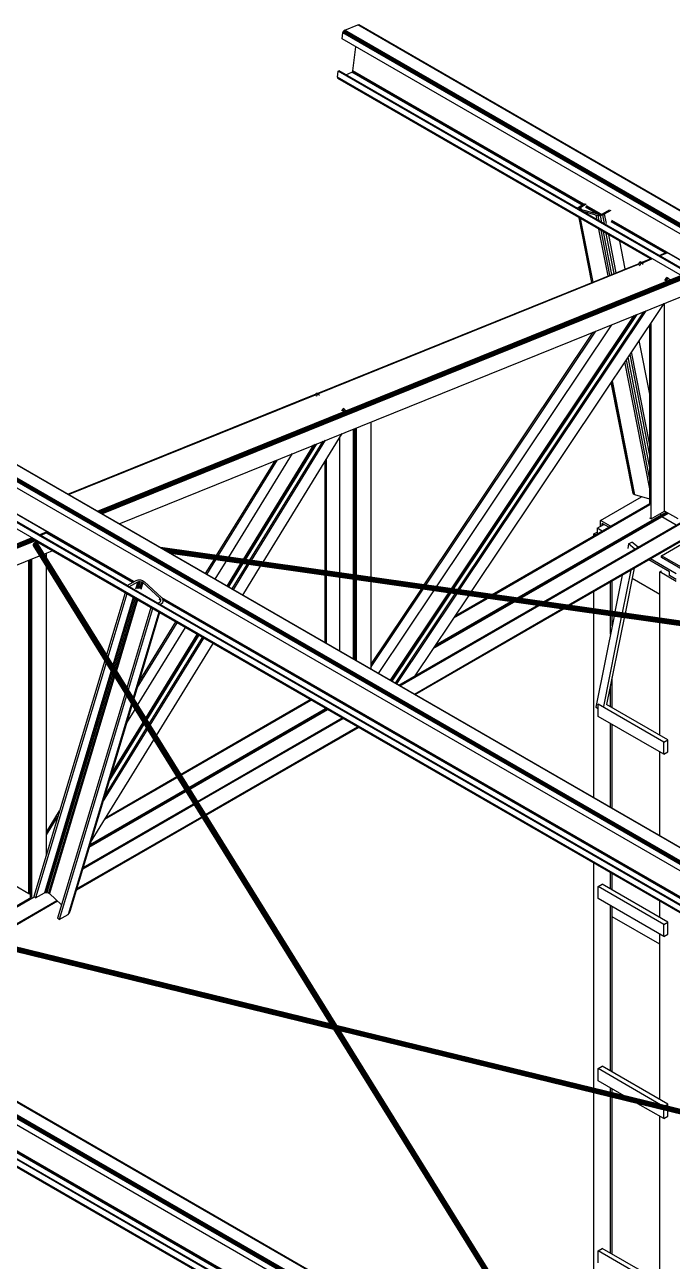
# Model space of a CAD drawing. Header units: millimetres. Extents: x 357 to 945, y 547 to 720.
# Drawn here: x 578.325 to 579.718, y 666.867 to 669.527 of the extents above; entities that cross this region are included whole.
import ezdxf

# ---------------------------------------------------------------- set-up
doc = ezdxf.new("R2010")
doc.units = ezdxf.units.MM
doc.layers.add('PLANTA-VIS', color=7, linetype='Continuous')

msp = doc.modelspace()

# ---------------------------------------------------------------- linework, layer by layer
at = {"layer": 'PLANTA-VIS', "extrusion": (6.79673e-13, 0.816497, 0.57735)}
for p, q in [((579.01315, 669.51586), (579.04112, 669.52714)), ((579.04112, 669.52714), (579.04242, 669.52735)), ((582.47058, 667.54713), (579.04112, 669.52714)), ((579.04242, 669.52735), (579.04344, 669.52687)), ((582.47189, 667.54734), (579.04242, 669.52735)), ((582.4729, 667.54686), (579.04344, 669.52687)), ((579.00754, 669.49708), (579.00913, 669.5101)), ((582.43701, 667.51708), (579.00754, 669.49708)), ((579.00913, 669.5101), (579.00959, 669.51187)), ((582.4386, 667.5301), (579.00913, 669.5101)), ((579.00959, 669.51187), (579.01052, 669.51359)), ((582.43906, 667.53187), (579.00959, 669.51187)), ((579.01052, 669.51359), (579.01177, 669.51499)), ((582.43999, 667.53358), (579.01052, 669.51359)), ((579.01177, 669.51499), (579.01315, 669.51586)), ((582.44124, 667.53498), (579.01177, 669.51499)), ((582.44262, 667.53585), (579.01315, 669.51586)), ((579.03075, 669.428), (579.03707, 669.48004)), ((578.99754, 669.4146), (578.99911, 669.42762)), ((582.42701, 667.4346), (578.99754, 669.4146)), ((578.99754, 669.4146), (578.9976, 669.41305)), ((579.67162, 669.0239), (578.9976, 669.41305)), ((578.9976, 669.41305), (578.99819, 669.41195)), ((578.99911, 669.42762), (579.00086, 669.42833)), ((582.42858, 667.44762), (578.99911, 669.42762)), ((579.86164, 668.93135), (579.00086, 669.42833)), ((579.0156, 669.41982), (579.02874, 669.42512)), ((579.02874, 669.42512), (579.02943, 669.42556)), ((579.52361, 669.1394), (579.02874, 669.42512)), ((579.02943, 669.42556), (579.03005, 669.42625)), ((579.52434, 669.13982), (579.02943, 669.42556)), ((579.03005, 669.42625), (579.03051, 669.42711)), ((579.52525, 669.14035), (579.03005, 669.42625)), ((579.03051, 669.42711), (579.03075, 669.428)), ((579.52623, 669.14091), (579.03051, 669.42711)), ((579.52711, 669.14142), (579.03075, 669.428)), ((579.67063, 669.02371), (578.99819, 669.41195)), ((579.51381, 669.13217), (579.51444, 669.13352)), ((579.51444, 669.13352), (579.51728, 669.13575)), ((579.51728, 669.13575), (579.52913, 669.14259)), ((579.51831, 669.13201), (579.51895, 669.13341)), ((579.51886, 669.1308), (579.51831, 669.13201)), ((579.52054, 669.12996), (579.51886, 669.1308)), ((579.51895, 669.13341), (579.5207, 669.13478)), ((579.51953, 669.13047), (579.51895, 669.13341)), ((579.55753, 669.11949), (579.52054, 669.12996)), ((579.5207, 669.13478), (579.53268, 669.1417)), ((579.52139, 669.1313), (579.5207, 669.13478)), ((579.554, 669.11745), (579.52521, 669.12559)), ((579.55828, 669.11939), (579.53132, 669.13495)), ((579.56016, 669.11914), (579.53201, 669.1354)), ((579.56178, 669.11926), (579.53255, 669.13613)), ((579.56342, 669.11944), (579.53288, 669.13707)), ((579.56468, 669.11973), (579.53296, 669.13805)), ((579.56608, 669.12007), (579.56867, 669.1212)), ((579.56867, 669.1212), (579.58249, 669.12918)), ((579.5721, 669.12023), (579.58605, 669.12829)), ((579.54443, 668.9727), (579.51708, 669.11236)), ((579.5449, 668.9729), (579.51766, 669.11203)), ((579.54717, 668.97381), (579.52042, 669.11044)), ((579.554, 669.11745), (579.5581, 669.11689)), ((579.55587, 669.10789), (579.554, 669.11745)), ((579.55753, 669.11949), (579.56006, 669.11914)), ((579.5581, 669.11689), (579.56298, 669.11722)), ((579.56037, 669.10529), (579.5581, 669.11689)), ((579.56006, 669.11914), (579.56306, 669.11935)), ((579.56298, 669.11722), (579.5679, 669.1184)), ((579.56595, 669.10207), (579.56298, 669.11722)), ((579.56306, 669.11935), (579.56608, 669.12007)), ((579.5679, 669.1184), (579.5721, 669.12023)), ((579.57174, 669.09878), (579.5679, 669.1184)), ((579.57612, 669.0997), (579.5721, 669.12023)), ((579.7021, 669.03635), (579.58605, 669.10335)), ((579.703, 669.03667), (579.58674, 669.1038)), ((579.70419, 669.03704), (579.58728, 669.10453)), ((579.87542, 668.93931), (579.58761, 669.10547)), ((579.8763, 668.93982), (579.58769, 669.10645)), ((579.57956, 668.9869), (579.55982, 669.08769)), ((579.58326, 668.9884), (579.56433, 669.08509)), ((579.58784, 668.99025), (579.5699, 669.08187)), ((579.59261, 668.99218), (579.5757, 669.07852)), ((579.59684, 668.99388), (579.58085, 669.07555)), ((579.61653, 669.00184), (579.6048, 669.06172)), ((578.95356, 668.73391), (579.6464, 669.01392)), ((579.64408, 669.01044), (579.64842, 669.01693)), ((579.64691, 669.00881), (579.65124, 669.01529)), ((579.65124, 669.01529), (579.64842, 669.01693)), ((579.65065, 669.01564), (579.67094, 669.02384)), ((579.65093, 669.01547), (579.67196, 669.02397)), ((579.65124, 669.01529), (579.65495, 669.01206)), ((579.65196, 669.01467), (579.67357, 669.0234)), ((579.68918, 669.03093), (579.70454, 669.03714)), ((579.69042, 669.03021), (579.70642, 669.03668)), ((578.48155, 668.48058), (579.73579, 668.98747)), ((578.95384, 668.73375), (579.64615, 669.01354)), ((578.95509, 668.73303), (579.64503, 669.01187)), ((581.07405, 666.98273), (577.64458, 668.96273)), ((581.07535, 666.98294), (577.64588, 668.96294)), ((581.07637, 666.98246), (577.6469, 668.96246)), ((578.48355, 668.47942), (579.73743, 668.98617)), ((578.48603, 668.47799), (579.73917, 668.98444)), ((578.48858, 668.47652), (579.74142, 668.98285)), ((578.49084, 668.47522), (579.74367, 668.98154)), ((579.70136, 668.97737), (579.70569, 668.98386)), ((579.70419, 668.97574), (579.70852, 668.98223)), ((579.70852, 668.98223), (579.70569, 668.98386)), ((579.70852, 668.98223), (579.71222, 668.97899)), ((581.04206, 666.9657), (577.61259, 668.9457)), ((581.04253, 666.96747), (577.61306, 668.94747)), ((581.04345, 666.96918), (577.61398, 668.94918)), ((581.0447, 666.97058), (577.61524, 668.95058)), ((581.04608, 666.97145), (577.61661, 668.95145)), ((578.52786, 668.45384), (579.78069, 668.96017)), ((581.04048, 666.95267), (577.61101, 668.93268)), ((579.25655, 668.31177), (579.65625, 668.90988)), ((579.26013, 668.31127), (579.66162, 668.91205)), ((579.28561, 668.30766), (579.69984, 668.92749)), ((579.70111, 668.48076), (579.70111, 668.92801)), ((579.21054, 668.31829), (579.58727, 668.882)), ((579.24277, 668.31372), (579.6356, 668.90153)), ((579.24532, 668.31336), (579.63943, 668.90308)), ((579.24725, 668.31309), (579.64232, 668.90425)), ((579.63715, 668.89651), (579.63667, 668.89896)), ((579.66929, 668.49514), (579.66929, 668.88178)), ((579.67212, 668.46402), (579.67212, 668.88601)), ((581.03205, 666.88321), (577.60258, 668.86322)), ((578.54539, 668.3206), (577.60433, 668.86392)), ((579.18403, 668.32204), (579.54751, 668.86593)), ((579.18761, 668.32153), (579.55288, 668.8681)), ((579.60938, 668.85497), (579.60891, 668.85741)), ((579.61321, 668.86069), (579.61273, 668.86313)), ((579.61719, 668.86664), (579.61671, 668.86909)), ((579.62071, 668.87192), (579.62024, 668.87436)), ((581.03047, 666.87019), (577.601, 668.8502)), ((579.60629, 668.85034), (579.60581, 668.85278)), ((579.66929, 668.73235), (579.64666, 668.84792)), ((579.57697, 668.80647), (579.5765, 668.80891)), ((579.57737, 668.80707), (579.57689, 668.80951)), ((579.57926, 668.80989), (579.57878, 668.81234)), ((579.66929, 668.52858), (579.61581, 668.80175)), ((579.66929, 668.549), (579.6189, 668.80638)), ((579.66929, 668.57425), (579.62272, 668.8121)), ((579.66929, 668.60053), (579.6267, 668.81805)), ((579.66929, 668.62382), (579.63023, 668.82333)), ((579.63324, 668.51908), (579.58649, 668.75788)), ((579.63414, 668.51712), (579.58688, 668.75848)), ((579.63685, 668.51575), (579.58877, 668.7613)), ((578.4178, 668.51738), (578.95168, 668.73315)), ((578.41808, 668.51722), (578.95145, 668.73278)), ((578.41933, 668.5165), (578.95045, 668.73115)), ((578.9496, 668.72977), (578.95252, 668.73451)), ((578.95243, 668.72814), (578.95534, 668.73288)), ((578.95534, 668.73288), (578.95252, 668.73451)), ((578.95534, 668.73288), (578.95859, 668.73063)), ((579.00687, 668.6967), (579.00979, 668.70144)), ((579.0097, 668.69507), (579.01262, 668.69981)), ((579.01262, 668.69981), (579.00979, 668.70144)), ((579.01262, 668.69981), (579.01586, 668.69756)), ((579.07002, 668.33817), (579.07002, 668.67295)), ((578.83754, 668.37107), (579.00775, 668.64779)), ((579.03183, 668.34358), (579.03183, 668.65752)), ((579.03466, 668.34318), (579.03466, 668.65867)), ((579.03537, 668.34308), (579.03537, 668.65895)), ((579.0382, 668.34268), (579.0382, 668.66009)), ((578.79538, 668.37704), (578.94676, 668.62314)), ((578.79788, 668.37669), (578.95036, 668.6246)), ((578.79979, 668.37642), (578.95314, 668.62572)), ((578.80906, 668.3751), (578.96655, 668.63114)), ((578.81259, 668.37461), (578.97165, 668.6332)), ((579.00284, 668.34768), (579.00284, 668.63981)), ((578.55992, 668.32914), (578.11092, 668.58837)), ((578.73766, 668.38521), (578.86325, 668.58939)), ((578.74119, 668.38471), (578.86835, 668.59145)), ((578.76365, 668.38153), (578.90085, 668.60459)), ((578.97385, 668.35178), (578.97385, 668.59268)), ((578.55903, 668.32863), (578.11087, 668.58738)), ((578.97102, 668.35218), (578.97102, 668.58808)), ((579.56336, 668.46051), (579.65175, 668.51154)), ((579.63414, 668.51712), (579.63324, 668.51908)), ((579.63685, 668.51575), (579.63414, 668.51712)), ((579.66929, 668.50657), (579.63685, 668.51575)), ((579.33013, 668.30136), (579.66929, 668.49718)), ((579.33353, 668.30088), (579.66964, 668.49493)), ((579.38351, 668.29381), (579.69277, 668.47236)), ((579.38508, 668.29358), (579.69293, 668.47132)), ((579.38693, 668.29332), (579.69339, 668.47026)), ((579.38877, 668.29306), (579.69407, 668.46933)), ((579.39032, 668.29284), (579.69489, 668.46868)), ((579.4403, 668.28577), (579.73611, 668.45656)), ((579.44371, 668.28529), (579.74199, 668.4575)), ((579.58457, 668.44827), (579.56336, 668.46051)), ((579.56336, 668.44826), (579.56336, 668.46051)), ((579.67212, 668.46402), (579.66964, 668.46545)), ((579.67212, 668.46402), (579.70111, 668.48076)), ((579.69277, 668.47236), (579.70421, 668.47897)), ((579.69277, 668.47236), (579.69277, 668.47594)), ((579.69277, 668.47236), (579.69277, 668.47594)), ((579.69293, 668.47132), (579.69277, 668.47236)), ((579.69293, 668.47132), (579.69277, 668.47236)), ((579.69293, 668.47132), (579.70519, 668.4784)), ((579.69339, 668.47026), (579.69293, 668.47132)), ((579.69339, 668.47026), (579.69293, 668.47132)), ((579.69339, 668.47026), (579.70634, 668.47774)), ((579.69407, 668.46933), (579.69339, 668.47026)), ((579.69407, 668.46933), (579.69339, 668.47026)), ((579.69407, 668.46933), (579.70749, 668.47708)), ((579.69489, 668.46868), (579.69407, 668.46933)), ((579.69489, 668.46868), (579.69407, 668.46933)), ((579.69489, 668.46868), (579.70846, 668.47652)), ((579.726, 668.45072), (579.69489, 668.46868)), ((579.726, 668.45072), (579.69489, 668.46868)), ((579.7301, 668.46402), (579.70111, 668.48076)), ((578.35611, 668.42988), (578.37211, 668.43635)), ((578.35811, 668.42872), (578.37348, 668.43493)), ((578.55642, 668.32712), (578.37304, 668.43299)), ((578.55714, 668.32754), (578.37353, 668.43355)), ((578.55806, 668.32807), (578.37359, 668.43457)), ((579.49368, 668.27821), (579.76135, 668.43276)), ((579.49577, 668.27792), (579.76103, 668.43107)), ((579.49651, 668.27781), (579.76011, 668.43)), ((579.54922, 668.43185), (579.55629, 668.43593)), ((579.55268, 668.42985), (579.54922, 668.43185)), ((579.54922, 668.42786), (579.54922, 668.43185)), ((579.55629, 668.44418), (579.57044, 668.45234)), ((579.56689, 668.43806), (579.55629, 668.44418)), ((579.55629, 668.44418), (579.55629, 668.43194)), ((579.5669, 668.4503), (579.5669, 668.45439)), ((579.58104, 668.44622), (579.5669, 668.45439)), ((579.69418, 668.38498), (579.79683, 668.44425)), ((577.08501, 667.91617), (578.33926, 668.42307)), ((577.08702, 667.91502), (578.34089, 668.42177)), ((577.08949, 667.91359), (578.34264, 668.42004)), ((577.09205, 667.91211), (578.34488, 668.41844)), ((577.0943, 667.91081), (578.34714, 668.41714)), ((580.99744, 666.88774), (578.34125, 668.42129)), ((578.3429, 668.40839), (578.98283, 667.37733)), ((578.34293, 668.40889), (578.98324, 667.37723)), ((578.34293, 668.40791), (578.98252, 667.37741)), ((578.34302, 668.40942), (578.98373, 667.37711)), ((578.34302, 668.40748), (578.98231, 667.37746)), ((578.34316, 668.40997), (578.9843, 667.37697)), ((578.34316, 668.4071), (578.9822, 667.37749)), ((580.99646, 666.88755), (578.34318, 668.41943)), ((578.34337, 668.41052), (578.98494, 667.37681)), ((578.34337, 668.40676), (578.98219, 667.37749)), ((578.34362, 668.41107), (578.98565, 667.37664)), ((578.34392, 668.41161), (578.9864, 667.37646)), ((578.34427, 668.41213), (578.98719, 667.37627)), ((578.34465, 668.41263), (578.98801, 667.37607)), ((578.34507, 668.41309), (578.98883, 667.37586)), ((578.34551, 668.41351), (578.98967, 667.37564)), ((578.34597, 668.41388), (578.99055, 667.37535)), ((578.34644, 668.4142), (578.99145, 667.37496)), ((578.34692, 668.41445), (578.99238, 667.3745)), ((578.34739, 668.41465), (579.53453, 666.50195)), ((578.34785, 668.41478), (578.99355, 667.37444)), ((578.34829, 668.41483), (578.99399, 667.3745)), ((578.34871, 668.41482), (578.99441, 667.37449)), ((578.3491, 668.41474), (578.99479, 667.37441)), ((578.34944, 668.4146), (578.99509, 667.37433)), ((578.34974, 668.41438), (578.99529, 667.37428)), ((578.35, 668.41411), (578.99539, 667.37426)), ((580.77595, 668.09674), (578.6172, 668.40226)), ((580.7766, 668.09658), (578.61737, 668.40216)), ((579.62362, 668.41016), (579.62171, 668.4007)), ((579.62362, 668.41016), (579.63069, 668.41424)), ((579.63691, 668.39928), (579.62362, 668.41016)), ((579.64398, 668.40337), (579.63069, 668.41424)), ((579.64552, 666.40129), (576.21606, 668.3813)), ((579.64599, 666.40306), (576.21652, 668.38307)), ((579.64692, 666.40477), (576.21745, 668.38478)), ((579.64817, 666.40617), (576.2187, 668.38618)), ((579.64955, 666.40704), (576.22008, 668.38705)), ((579.67751, 666.41832), (576.24805, 668.39833)), ((579.67881, 666.41854), (576.24935, 668.39854)), ((579.67983, 666.41805), (576.25036, 668.39806)), ((577.13132, 667.88944), (578.357, 668.38479)), ((578.33639, 667.65936), (578.33639, 668.37646)), ((578.3371, 667.64884), (578.3371, 668.37675)), ((578.33993, 667.65006), (578.33993, 668.37789)), ((578.36595, 668.38841), (578.38416, 668.39577)), ((578.37175, 668.37907), (578.37175, 668.39075)), ((580.77728, 668.09634), (578.61771, 668.40197)), ((580.77797, 668.09602), (578.61821, 668.40167)), ((581.4403, 668.00199), (578.61887, 668.40129)), ((580.77755, 668.09544), (578.61968, 668.40083)), ((580.77701, 668.0951), (578.62063, 668.40028)), ((580.77649, 668.09471), (578.62169, 668.39967)), ((580.77599, 668.09427), (578.62286, 668.39899)), ((580.77551, 668.0938), (578.62411, 668.39827)), ((580.77507, 668.09328), (578.62542, 668.39751)), ((580.77468, 668.09275), (578.62678, 668.39673)), ((580.77434, 668.09219), (578.62817, 668.39593)), ((580.77405, 668.09163), (578.62955, 668.39513)), ((580.77381, 668.09107), (578.63091, 668.39434)), ((580.77365, 668.09052), (578.63223, 668.39358)), ((580.77355, 668.08999), (578.63349, 668.39285)), ((580.77351, 668.08948), (578.63466, 668.39218)), ((580.77355, 668.08901), (578.63574, 668.39156)), ((580.77364, 668.08858), (578.63669, 668.39101)), ((580.77372, 668.08821), (578.63751, 668.39053)), ((580.77379, 668.0879), (578.63818, 668.39014)), ((580.77384, 668.08767), (578.6387, 668.38985)), ((580.77388, 668.08751), (578.63905, 668.38964)), ((580.7739, 668.08743), (578.63923, 668.38954)), ((580.7739, 668.08743), (578.63924, 668.38953)), ((578.71383, 668.34647), (578.73223, 668.37637)), ((578.71666, 668.34484), (578.73575, 668.37588)), ((579.71179, 668.35024), (579.66687, 668.37617)), ((579.726, 668.3462), (579.67048, 668.37826)), ((579.69418, 668.3809), (579.69418, 668.38498)), ((579.74721, 668.35436), (579.69418, 668.38498)), ((579.74368, 668.35232), (579.69418, 668.3809)), ((579.64394, 666.38827), (576.21447, 668.36827)), ((578.33356, 667.65773), (578.33356, 668.37532)), ((578.37175, 667.74198), (578.37175, 668.36103)), ((578.73468, 668.33443), (578.75822, 668.3727)), ((578.76014, 668.31974), (578.78995, 668.36821)), ((578.76214, 668.31858), (578.79244, 668.36785)), ((578.76367, 668.31769), (578.79436, 668.36758)), ((578.77111, 668.3134), (578.80363, 668.36627)), ((578.77394, 668.31177), (578.80715, 668.36577)), ((578.79396, 668.30021), (578.83211, 668.36224)), ((579.62843, 668.35398), (579.60986, 668.26177)), ((579.6355, 668.35806), (579.61593, 668.26091)), ((579.69064, 668.3502), (579.69411, 668.3522)), ((579.69064, 668.25034), (579.69064, 668.3502)), ((579.726, 668.32979), (579.69064, 668.3502)), ((579.71179, 668.35024), (579.71186, 668.35028)), ((579.71179, 668.34199), (579.71179, 668.35024)), ((578.54544, 668.32078), (578.56453, 668.3318)), ((578.54884, 668.31766), (578.56793, 668.32869)), ((578.56793, 668.32869), (578.56329, 668.31323)), ((578.56453, 668.3318), (578.56873, 668.33322)), ((578.57051, 668.32956), (578.56581, 668.3139)), ((578.56793, 668.32869), (578.57051, 668.32956)), ((578.56873, 668.33322), (578.57363, 668.33318)), ((578.57352, 668.32954), (578.56884, 668.31395)), ((578.57051, 668.32956), (578.57352, 668.32954)), ((578.57651, 668.32863), (578.57193, 668.31337)), ((578.57352, 668.32954), (578.57651, 668.32863)), ((578.57363, 668.33318), (578.57847, 668.33171)), ((578.57901, 668.32697), (578.57459, 668.31225)), ((578.57651, 668.32863), (578.57901, 668.32697)), ((578.57847, 668.33171), (578.58254, 668.32902)), ((578.61563, 668.29334), (578.57901, 668.32697)), ((578.61917, 668.29538), (578.58254, 668.32902)), ((578.97102, 668.19798), (578.97102, 668.34258)), ((578.97385, 668.19635), (578.97385, 668.34218)), ((579.00284, 668.17961), (579.00284, 668.33808)), ((579.03183, 668.16287), (579.03183, 668.33397)), ((579.03466, 668.16124), (579.03466, 668.33357)), ((579.03537, 668.16083), (579.03537, 668.33347)), ((579.0382, 668.1592), (579.0382, 668.33307)), ((579.07002, 668.14083), (579.07002, 668.32857)), ((579.58458, 668.26535), (579.58458, 668.32866)), ((579.58811, 668.26485), (579.58811, 668.3307)), ((579.61018, 668.34344), (579.59418, 668.26399)), ((579.69064, 668.30121), (579.63099, 668.33565)), ((579.726, 668.33387), (579.71186, 668.34204)), ((579.63551, 666.31881), (576.20604, 668.29881)), ((578.5408, 668.30533), (578.50062, 668.17143)), ((578.54449, 668.30319), (578.50354, 668.16672)), ((578.54544, 668.32078), (578.54505, 668.31948)), ((578.54884, 668.31766), (578.54544, 668.32078)), ((578.54884, 668.31766), (578.54874, 668.31735)), ((581.03379, 666.88392), (578.55002, 668.31793)), ((579.07002, 668.15143), (579.17817, 668.31326)), ((579.07002, 668.14557), (579.18175, 668.31276)), ((579.08584, 668.13169), (579.20468, 668.30951)), ((579.1113, 668.11699), (579.23691, 668.30495)), ((579.11331, 668.11583), (579.23946, 668.30459)), ((579.11483, 668.11495), (579.24139, 668.30432)), ((579.12218, 668.11071), (579.25068, 668.303)), ((579.12501, 668.10908), (579.25426, 668.30249)), ((579.1646, 668.1266), (579.27974, 668.29889)), ((579.54922, 668.27035), (579.54922, 668.30825)), ((579.63393, 666.30579), (576.20447, 668.28579)), ((578.55795, 668.29543), (578.51418, 668.14958)), ((578.55992, 668.29429), (578.51574, 668.14706)), ((578.5625, 668.2928), (578.51778, 668.14378)), ((578.56528, 668.29119), (578.51998, 668.14024)), ((578.56783, 668.28972), (578.522, 668.13699)), ((578.5961, 668.2734), (578.54436, 668.10096)), ((578.5997, 668.27096), (578.54727, 668.09626)), ((578.5997, 668.27096), (578.59862, 668.27194)), ((578.5997, 668.27096), (578.60002, 668.27114)), ((578.61114, 668.28264), (578.6154, 668.2851)), ((578.61563, 668.29334), (578.61441, 668.28926)), ((578.6154, 668.2851), (578.61716, 668.28673)), ((578.61554, 668.2801), (578.61879, 668.28198)), ((578.61728, 668.29119), (578.61563, 668.29334)), ((578.61728, 668.29119), (578.61626, 668.28778)), ((578.61716, 668.28673), (578.61781, 668.28887)), ((578.61781, 668.28887), (578.61728, 668.29119)), ((578.61879, 668.28198), (578.61859, 668.2813)), ((578.61879, 668.28198), (578.62164, 668.28463)), ((578.62184, 668.29188), (578.61917, 668.29538)), ((580.77335, 667.05121), (578.61978, 668.29458)), ((580.77247, 667.0507), (578.62117, 668.29275)), ((578.62164, 668.28463), (578.62122, 668.28323)), ((578.62164, 668.28463), (578.62271, 668.28811)), ((578.62271, 668.28811), (578.62184, 668.29188)), ((578.62271, 668.28811), (578.622, 668.28571)), ((580.77149, 667.05014), (578.62201, 668.29114)), ((580.77058, 667.04961), (578.62229, 668.28993)), ((580.76985, 667.04919), (578.62252, 668.28895)), ((579.12963, 668.10641), (579.42694, 668.27806)), ((579.13175, 668.10518), (579.43035, 668.27757)), ((579.16287, 668.08722), (579.48032, 668.2705)), ((579.16417, 668.08647), (579.48241, 668.27021)), ((579.16463, 668.0862), (579.48315, 668.2701)), ((579.20369, 668.18509), (579.37696, 668.28513)), ((579.20491, 668.18691), (579.37541, 668.28535)), ((579.20635, 668.18907), (579.37357, 668.28561)), ((579.2078, 668.19123), (579.37172, 668.28587)), ((579.20903, 668.19307), (579.37015, 668.28609)), ((579.24812, 668.25157), (579.32017, 668.29317)), ((579.25078, 668.25555), (579.31677, 668.29365)), ((578.61325, 668.2635), (578.55791, 668.07912)), ((578.615, 668.26249), (578.5593, 668.07689)), ((578.61502, 668.26247), (578.55932, 668.07685)), ((579.54922, 667.86416), (579.54922, 668.26075)), ((579.5923, 668.25465), (579.55291, 668.05907)), ((579.60798, 668.25244), (579.56939, 668.06085)), ((579.61405, 668.25158), (579.57646, 668.06489)), ((579.58458, 668.21632), (579.58458, 668.25575)), ((579.58811, 668.23388), (579.58811, 668.25525)), ((578.56646, 668.10064), (578.65264, 668.24076)), ((578.56782, 668.06316), (578.67066, 668.23035)), ((578.57011, 668.11281), (578.64981, 668.24239)), ((579.17898, 668.2141), (579.18242, 668.21608)), ((579.69064, 667.99897), (579.69064, 668.24074)), ((578.58515, 668.03524), (578.69612, 668.21566)), ((578.58651, 668.03305), (578.69812, 668.2145)), ((578.58755, 668.03136), (578.69965, 668.21361)), ((578.59261, 668.02321), (578.70709, 668.20932)), ((578.59454, 668.02011), (578.70992, 668.20769)), ((578.60817, 667.99815), (578.72994, 668.19613)), ((579.17632, 668.21011), (579.17975, 668.21209)), ((578.49697, 668.15927), (578.34469, 667.65183)), ((578.49989, 668.15457), (578.34809, 667.64871)), ((578.51053, 668.13743), (578.36718, 667.65973)), ((579.13189, 668.14364), (579.13533, 668.14562)), ((579.13311, 668.14546), (579.13655, 668.14744)), ((579.13455, 668.14761), (579.13799, 668.1496)), ((579.136, 668.14978), (579.13943, 668.15176)), ((579.13722, 668.15161), (579.14066, 668.1536)), ((578.51209, 668.13491), (578.36976, 667.66061)), ((578.51413, 668.13163), (578.37277, 667.66058)), ((578.51633, 668.12808), (578.37576, 667.65967)), ((578.51835, 668.12483), (578.37826, 667.65802)), ((579.58811, 668.05816), (579.58811, 668.12278)), ((578.54071, 668.08881), (578.39556, 667.60512)), ((578.54363, 668.0841), (578.39895, 667.602)), ((579.58458, 668.06021), (579.58458, 668.10523)), ((578.55427, 668.06696), (578.41804, 667.61302)), ((578.55565, 668.06473), (578.42089, 667.61567)), ((578.55567, 668.0647), (578.42197, 667.61915)), ((578.66008, 667.91451), (578.9389, 668.07549)), ((578.6612, 667.91271), (578.94102, 668.07426)), ((578.67761, 667.88626), (578.97213, 668.0563)), ((579.55788, 668.05499), (579.55291, 668.05907)), ((579.55788, 668.06525), (579.55983, 668.06637)), ((579.69931, 667.9836), (579.55788, 668.06525)), ((579.55788, 668.03932), (579.55788, 668.06525)), ((579.70829, 667.98878), (579.57643, 668.06491)), ((578.5432, 668.02312), (578.56225, 668.0541)), ((578.67813, 667.88543), (578.97311, 668.05573)), ((578.67874, 667.88445), (578.97426, 668.05507)), ((578.67934, 667.88348), (578.97541, 668.05441)), ((578.67985, 667.88265), (578.97637, 668.05385)), ((578.69627, 667.8562), (579.00749, 668.03589)), ((578.69739, 667.8544), (579.00961, 668.03466)), ((579.69931, 667.95767), (579.55788, 668.03932)), ((578.49252, 667.85425), (578.58897, 668.01105)), ((578.49617, 667.86642), (578.58704, 668.01415)), ((578.50577, 667.8984), (578.58198, 668.02231)), ((578.50775, 667.905), (578.58094, 668.02399)), ((578.51033, 667.91361), (578.57957, 668.02618)), ((578.7138, 667.82795), (579.04072, 668.0167)), ((578.71449, 667.82685), (579.04202, 668.01595)), ((578.71473, 667.82645), (579.04248, 668.01568)), ((579.58458, 667.84374), (579.58458, 668.02391)), ((579.58811, 667.8417), (579.58811, 668.02187)), ((578.46667, 667.76812), (578.60259, 667.9891)), ((579.69931, 667.9836), (579.70829, 667.98878)), ((579.69931, 667.95767), (579.69931, 667.9836)), ((579.70829, 667.96286), (579.70829, 667.98878)), ((579.69064, 667.78251), (579.69064, 667.96267)), ((579.69931, 667.95767), (579.70829, 667.96286)), ((578.49746, 667.81817), (578.65296, 667.90795)), ((578.4998, 667.82197), (578.65184, 667.90975)), ((578.46357, 667.75778), (578.67161, 667.87789)), ((578.46397, 667.75913), (578.6711, 667.87872)), ((578.46446, 667.76073), (578.6705, 667.87969)), ((578.46494, 667.76234), (578.66989, 667.88067)), ((578.46535, 667.76371), (578.66937, 667.8815)), ((579.60091, 666.32334), (576.94472, 667.85689)), ((579.59992, 666.32315), (576.94664, 667.85502)), ((578.44964, 667.71136), (578.68915, 667.84964)), ((578.45053, 667.71433), (578.68803, 667.85145)), ((578.37175, 667.79032), (578.40008, 667.83637)), ((578.37175, 667.78409), (578.39642, 667.82421)), ((578.43586, 667.66545), (578.70649, 667.8217)), ((578.43605, 667.66609), (578.70625, 667.82209)), ((578.4366, 667.66791), (578.70556, 667.82319)), ((578.98893, 667.37584), (577.30947, 667.78658)), ((578.98977, 667.37562), (577.30952, 667.78656)), ((578.99066, 667.37531), (577.30979, 667.7864)), ((578.99158, 667.37492), (577.3103, 667.78611)), ((580.99152, 666.88556), (577.31102, 667.78569)), ((578.99261, 667.37412), (577.31195, 667.78515)), ((578.99214, 667.37386), (577.31307, 667.78451)), ((578.99167, 667.37354), (577.31437, 667.78376)), ((578.99121, 667.37317), (577.31582, 667.78292)), ((578.99077, 667.37275), (577.3174, 667.782)), ((578.99035, 667.37229), (577.3191, 667.78103)), ((578.98996, 667.37179), (577.32087, 667.78)), ((578.98962, 667.37127), (577.32269, 667.77895)), ((578.98932, 667.37073), (577.32454, 667.77788)), ((578.98906, 667.37018), (577.32639, 667.77682)), ((578.98886, 667.36963), (577.32819, 667.77577)), ((578.98871, 667.36908), (577.32994, 667.77477)), ((578.98862, 667.36855), (577.3316, 667.77381)), ((578.98859, 667.36805), (577.33313, 667.77292)), ((578.98862, 667.36758), (577.33453, 667.77212)), ((578.98871, 667.36714), (577.33577, 667.7714)), ((578.98886, 667.36676), (577.33682, 667.77079)), ((578.98906, 667.36642), (577.33767, 667.7703)), ((578.98922, 667.36617), (577.33831, 667.76993)), ((578.98932, 667.36601), (577.33873, 667.76969)), ((578.98936, 667.36594), (577.33892, 667.76958)), ((578.37175, 667.74439), (578.37316, 667.74669)), ((578.33639, 667.73284), (578.3371, 667.73399)), ((578.33639, 667.72661), (578.3371, 667.72776)), ((579.54922, 667.23881), (579.54922, 667.72311)), ((579.63726, 666.31952), (577.23436, 667.70683)), ((579.29661, 666.53312), (577.30347, 667.68386)), ((578.33639, 667.68691), (578.3371, 667.68806)), ((579.58458, 667.66829), (579.58458, 667.7027)), ((579.58811, 667.66625), (579.58811, 667.70066)), ((579.29572, 666.53261), (577.3048, 667.68207)), ((579.29475, 666.53204), (577.30611, 667.68018)), ((579.29384, 666.53152), (577.30638, 667.67898)), ((579.29311, 666.53109), (577.30659, 667.67801)), ((578.33356, 667.65773), (578.30457, 667.67447)), ((578.33356, 667.65773), (578.33639, 667.65936)), ((578.3371, 667.68124), (578.33639, 667.68164)), ((578.3371, 667.68102), (578.33639, 667.68142)), ((578.34809, 667.64871), (578.36718, 667.65973)), ((578.36718, 667.65973), (578.36976, 667.66061)), ((578.36976, 667.66061), (578.37277, 667.66058)), ((578.37277, 667.66058), (578.37576, 667.65967)), ((578.37576, 667.65967), (578.37826, 667.65802)), ((578.40426, 667.63414), (578.37826, 667.65802)), ((579.55788, 667.67333), (579.56686, 667.67851)), ((579.69931, 667.59168), (579.55788, 667.67333)), ((579.55788, 667.6474), (579.55788, 667.67333)), ((579.70829, 667.59686), (579.56686, 667.67851)), ((578.19891, 667.56905), (578.33958, 667.65027)), ((578.20189, 667.56832), (578.34545, 667.65121)), ((578.2456, 667.55763), (578.39417, 667.64341)), ((578.24743, 667.55719), (578.39517, 667.64249)), ((578.24807, 667.55703), (578.39553, 667.64216)), ((578.34522, 667.65134), (578.34469, 667.65183)), ((578.34809, 667.64871), (578.34545, 667.65113)), ((579.69931, 667.56576), (579.55788, 667.6474)), ((579.58458, 667.27637), (579.58458, 667.63199)), ((579.69064, 667.60705), (579.69064, 667.64146)), ((578.39895, 667.602), (578.39556, 667.60512)), ((578.39895, 667.602), (578.41804, 667.61302)), ((578.41804, 667.61302), (578.42089, 667.61567)), ((578.42089, 667.61567), (578.42197, 667.61915)), ((579.58811, 667.27433), (579.58811, 667.62995)), ((579.69064, 667.54914), (579.58811, 667.60833)), ((579.69931, 667.59168), (579.70829, 667.59686)), ((579.69931, 667.56576), (579.69931, 667.59168)), ((579.70829, 667.57094), (579.70829, 667.59686)), ((579.69064, 667.21513), (579.69064, 667.57076)), ((579.69931, 667.56576), (579.70829, 667.57094)), ((578.98859, 667.36805), (579.52147, 666.50949)), ((578.98862, 667.36855), (579.522, 666.50918)), ((578.98862, 667.36758), (579.52105, 666.50973)), ((578.98871, 667.36908), (579.52265, 666.5088)), ((578.98871, 667.36714), (579.52078, 666.50989)), ((578.98886, 667.36963), (579.52341, 666.50837)), ((578.98886, 667.36676), (579.52063, 666.50997)), ((578.98906, 667.37018), (579.52426, 666.50788)), ((578.98906, 667.36642), (579.52062, 666.50997)), ((578.98932, 667.37073), (579.52519, 666.50734)), ((578.98962, 667.37127), (579.52618, 666.50677)), ((578.98996, 667.37179), (579.52723, 666.50616)), ((578.99035, 667.37229), (579.52831, 666.50554)), ((578.99077, 667.37275), (579.5294, 666.50491)), ((578.99121, 667.37317), (579.5305, 666.50427)), ((578.99167, 667.37354), (579.53157, 666.50365)), ((578.99214, 667.37386), (579.53261, 666.50305)), ((578.99261, 667.37412), (579.5336, 666.50248)), ((580.99104, 666.88536), (578.99335, 667.37394)), ((580.99189, 666.88571), (578.99355, 667.37444)), ((580.99215, 666.88581), (578.99399, 667.3745)), ((578.99418, 667.37342), (579.53537, 666.50146)), ((580.99047, 666.88513), (578.99427, 667.37334)), ((580.99229, 666.88587), (578.99441, 667.37449)), ((580.99231, 666.88588), (578.99479, 667.37441)), ((578.99506, 667.37277), (579.53611, 666.50103)), ((580.9898, 666.88486), (578.99515, 667.37269)), ((578.9959, 667.37208), (579.53675, 666.50066)), ((580.98906, 666.88456), (578.99598, 667.372)), ((578.99668, 667.37137), (579.53727, 666.50036)), ((580.98824, 666.88423), (578.99675, 667.37129)), ((578.99739, 667.37063), (579.53767, 666.50013)), ((580.98738, 666.88388), (578.99745, 667.37055)), ((578.99802, 667.36989), (579.53794, 666.49998)), ((580.98647, 666.88351), (578.99808, 667.36981)), ((578.99856, 667.36915), (579.53807, 666.4999)), ((580.98553, 666.88313), (578.99861, 667.36907)), ((580.98458, 666.88275), (578.99906, 667.36835)), ((580.98364, 666.88237), (578.99951, 667.36762)), ((580.98271, 666.88199), (578.99995, 667.36692)), ((580.98181, 666.88163), (579.00037, 667.36623)), ((580.98096, 666.88129), (579.00078, 667.36558)), ((580.98018, 666.88097), (579.00115, 667.36498)), ((580.97946, 666.88068), (579.00149, 667.36443)), ((580.97883, 666.88042), (579.00179, 667.36394)), ((580.97829, 666.88021), (579.00205, 667.36353)), ((580.97785, 666.88003), (579.00226, 667.3632)), ((580.97752, 666.8799), (579.00241, 667.36295)), ((580.97731, 666.87981), (579.00251, 667.36278)), ((580.97721, 666.87977), (579.00256, 667.36271)), ((579.55788, 667.28141), (579.56686, 667.2866)), ((579.70829, 667.20495), (579.56686, 667.2866)), ((579.69226, 667.20383), (579.55788, 667.28141)), ((579.55788, 667.25549), (579.55788, 667.28141)), ((579.61436, 667.22288), (579.55788, 667.25549)), ((579.58458, 667.23016), (579.58458, 667.24008)), ((579.58811, 667.2293), (579.58811, 667.23803)), ((579.54922, 666.49346), (579.54922, 667.22901)), ((579.58458, 666.88445), (579.58458, 667.22036)), ((579.58811, 666.88241), (579.58811, 667.2195)), ((579.69931, 667.17384), (579.64381, 667.20588)), ((579.70216, 667.20141), (579.70829, 667.20495)), ((579.70829, 667.19991), (579.70829, 667.20495)), ((579.69064, 666.82321), (579.69064, 667.17884)), ((579.69931, 667.17384), (579.69931, 667.19231)), ((579.69931, 667.17384), (579.70829, 667.17902)), ((579.70829, 667.17902), (579.70829, 667.19011)), ((579.55788, 666.88949), (579.56686, 666.89468)), ((579.69931, 666.80784), (579.55788, 666.88949)), ((579.55788, 666.86357), (579.55788, 666.88949)), ((579.70829, 666.81303), (579.56686, 666.89468))]:
    msp.add_line(p, q, dxfattribs=at)

doc.saveas('drawing.dxf')
